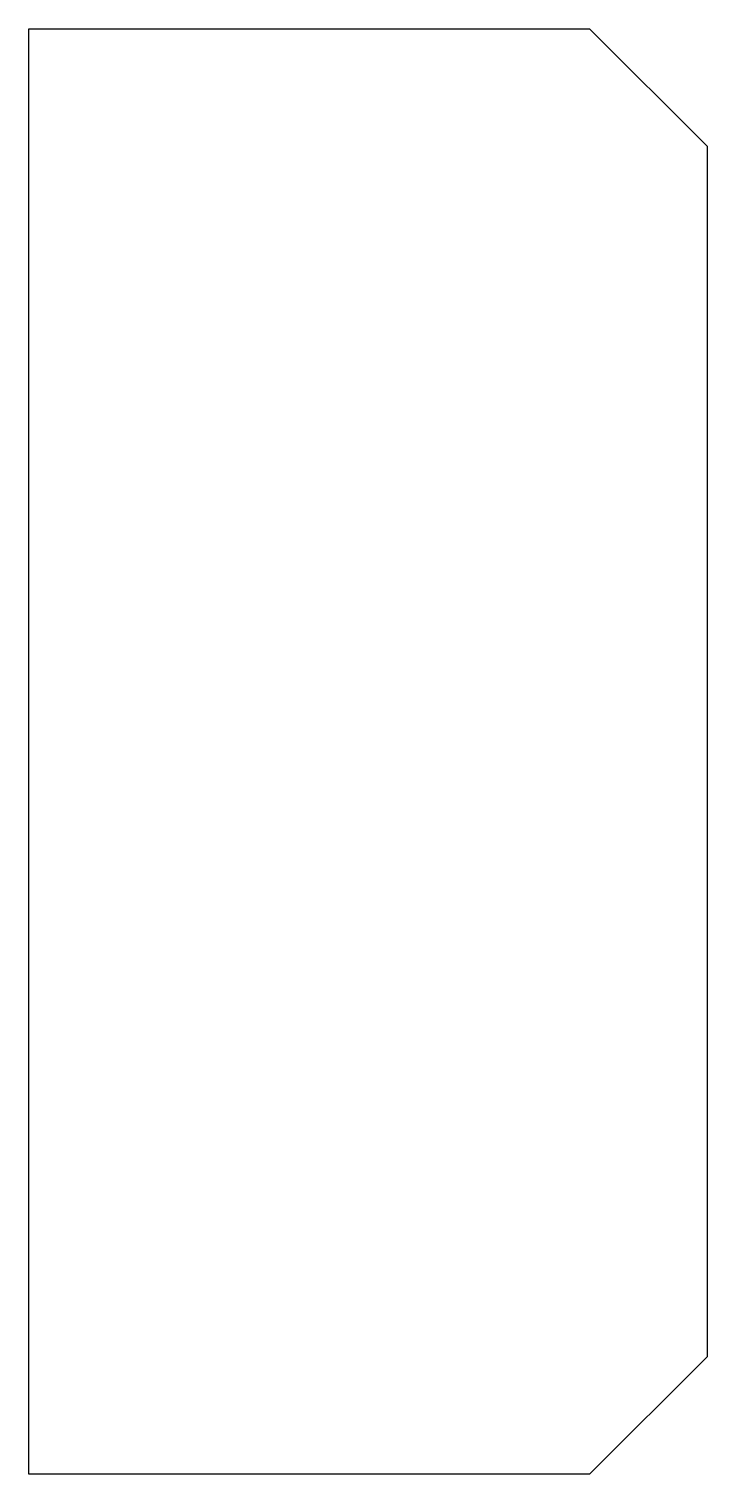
# Model space of a CAD drawing. Header units: millimetres. Extents: x 0 to 58, y -62 to 62.
import ezdxf

# ---------------------------------------------------------------- set-up
doc = ezdxf.new("R2010")
doc.units = ezdxf.units.MM
doc.header["$LTSCALE"] = 10
doc.layers.add('MEMBERS', color=5, linetype='Continuous')

msp = doc.modelspace()

# ---------------------------------------------------------------- linework, layer by layer
at = {"layer": 'MEMBERS', "color": 3, "linetype": 'Continuous'}
for p, q in [((0, 25.77), (0, 61.54)), ((0, 61.54), (47.73, 61.54)), ((47.73, 61.54), (57.73, 51.54)), ((57.73, 51.54), (57.73, 25.77)), ((0, -25.77), (0, 25.77)), ((57.73, 25.77), (57.73, -25.77)), ((0, -61.54), (0, -25.77)), ((57.73, -25.77), (57.73, -51.54)), ((57.73, -51.54), (47.73, -61.54)), ((47.73, -61.54), (0, -61.54))]:
    msp.add_line(p, q, dxfattribs=at)

doc.saveas('drawing.dxf')
